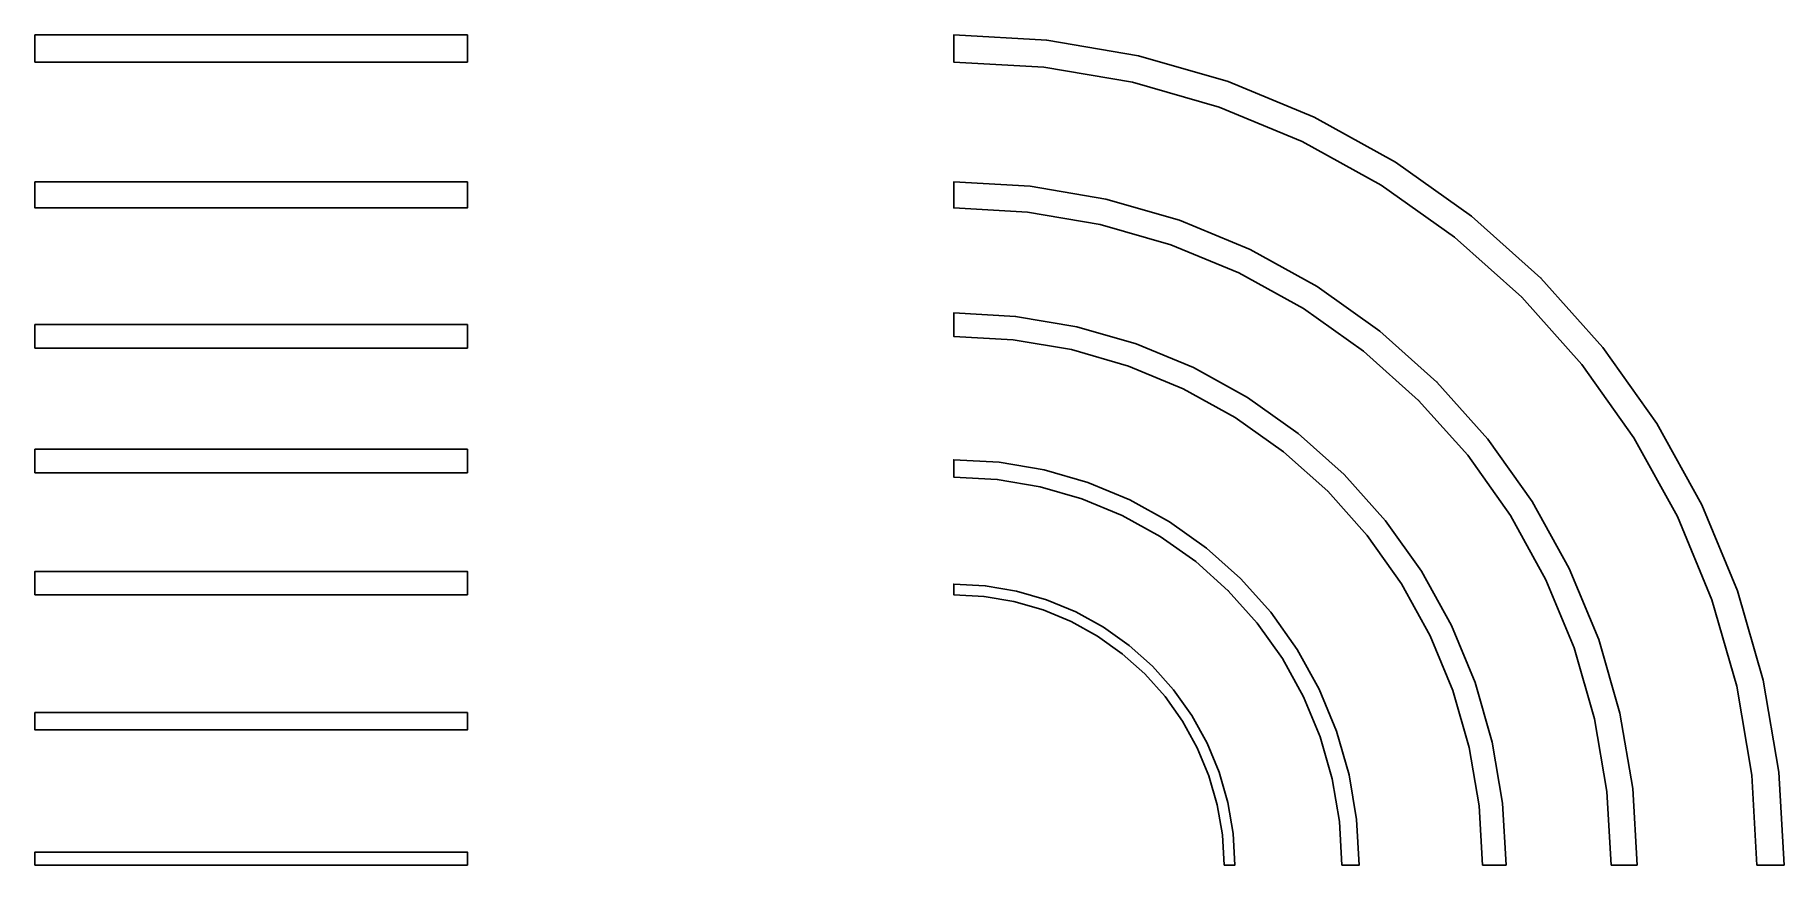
# Model space of a CAD drawing. Extents: x 0.1 to 49.5, y 23.4 to 46.8.
import ezdxf

# ---------------------------------------------------------------- set-up
doc = ezdxf.new("R2010")
doc.units = 0
doc.layers.get('0').update_dxf_attribs({"linetype": 'CONTINUOUS'})

msp = doc.modelspace()

# ---------------------------------------------------------------- linework, layer by layer
at = {"color": 31}
for points in [[(12.332, 46.785, 0), (12.332, 46.785, -4.576), (0.129, 46.785, -4.576), (0.129, 46.785, 0), (12.332, 46.785, 0)], [(0.129, 46.785, 0), (0.129, 46.785, -4.576), (0.129, 46.022, -4.576), (0.129, 46.022, 0), (0.129, 46.785, 0)], [(12.332, 46.022, 0), (12.332, 46.022, -4.576), (12.332, 46.785, -4.576), (12.332, 46.785, 0), (12.332, 46.022, 0)], [(28.684, 46.638, 0), (28.684, 46.638, -4.576), (26.061, 46.785, -4.576), (26.061, 46.785, 0), (28.684, 46.638, 0)], [(26.061, 46.785, 0), (26.061, 46.785, -4.576), (26.061, 46.022, -4.576), (26.061, 46.022, 0), (26.061, 46.785, 0)], [(31.275, 46.198, 0), (31.275, 46.198, -4.576), (28.684, 46.638, -4.576), (28.684, 46.638, 0), (31.275, 46.198, 0)], [(0.129, 46.022, 0), (0.129, 46.022, -4.576), (12.332, 46.022, -4.576), (12.332, 46.022, 0), (0.129, 46.022, 0)], [(28.599, 45.88, 0), (28.599, 45.88, -4.576), (26.061, 46.022, -4.576), (26.061, 46.022, 0), (28.599, 45.88, 0)], [(33.799, 45.47, 0), (33.799, 45.47, -4.576), (31.275, 46.198, -4.576), (31.275, 46.198, 0), (33.799, 45.47, 0)], [(31.105, 45.454, 0), (31.105, 45.454, -4.576), (28.599, 45.88, -4.576), (28.599, 45.88, 0), (31.105, 45.454, 0)], [(33.547, 44.75, 0), (33.547, 44.75, -4.576), (31.105, 45.454, -4.576), (31.105, 45.454, 0), (33.547, 44.75, 0)], [(36.227, 44.465, 0), (36.227, 44.465, -4.576), (33.799, 45.47, -4.576), (33.799, 45.47, 0), (36.227, 44.465, 0)], [(35.896, 43.778, 0), (35.896, 43.778, -4.576), (33.547, 44.75, -4.576), (33.547, 44.75, 0), (35.896, 43.778, 0)], [(38.526, 43.194, 0), (38.526, 43.194, -4.576), (36.227, 44.465, -4.576), (36.227, 44.465, 0), (38.526, 43.194, 0)], [(38.121, 42.548, 0), (38.121, 42.548, -4.576), (35.896, 43.778, -4.576), (35.896, 43.778, 0), (38.121, 42.548, 0)], [(40.669, 41.673, 0), (40.669, 41.673, -4.576), (38.526, 43.194, -4.576), (38.526, 43.194, 0), (40.669, 41.673, 0)], [(12.332, 42.636, 0), (12.332, 42.636, -4.576), (0.129, 42.636, -4.576), (0.129, 42.636, 0), (12.332, 42.636, 0)], [(0.129, 42.636, 0), (0.129, 42.636, -4.576), (0.129, 41.904, -4.576), (0.129, 41.904, 0), (0.129, 42.636, 0)], [(12.332, 41.904, 0), (12.332, 41.904, -4.576), (12.332, 42.636, -4.576), (12.332, 42.636, 0), (12.332, 41.904, 0)], [(28.22, 42.515, 0), (28.22, 42.515, -4.576), (26.061, 42.636, -4.576), (26.061, 42.636, 0), (28.22, 42.515, 0)], [(26.061, 42.636, 0), (26.061, 42.636, -4.576), (26.061, 41.904, -4.576), (26.061, 41.904, 0), (26.061, 42.636, 0)], [(30.351, 42.153, 0), (30.351, 42.153, -4.576), (28.22, 42.515, -4.576), (28.22, 42.515, 0), (30.351, 42.153, 0)], [(40.194, 41.077, 0), (40.194, 41.077, -4.576), (38.121, 42.548, -4.576), (38.121, 42.548, 0), (40.194, 41.077, 0)], [(32.429, 41.554, 0), (32.429, 41.554, -4.576), (30.351, 42.153, -4.576), (30.351, 42.153, 0), (32.429, 41.554, 0)], [(0.129, 41.904, 0), (0.129, 41.904, -4.576), (12.332, 41.904, -4.576), (12.332, 41.904, 0), (0.129, 41.904, 0)], [(28.138, 41.787, 0), (28.138, 41.787, -4.576), (26.061, 41.904, -4.576), (26.061, 41.904, 0), (28.138, 41.787, 0)], [(30.188, 41.439, 0), (30.188, 41.439, -4.576), (28.138, 41.787, -4.576), (28.138, 41.787, 0), (30.188, 41.439, 0)], [(34.427, 40.727, 0), (34.427, 40.727, -4.576), (32.429, 41.554, -4.576), (32.429, 41.554, 0), (34.427, 40.727, 0)], [(42.628, 39.923, 0), (42.628, 39.923, -4.576), (40.669, 41.673, -4.576), (40.669, 41.673, 0), (42.628, 39.923, 0)], [(32.187, 40.863, 0), (32.187, 40.863, -4.576), (30.188, 41.439, -4.576), (30.188, 41.439, 0), (32.187, 40.863, 0)], [(42.089, 39.383, 0), (42.089, 39.383, -4.576), (40.194, 41.077, -4.576), (40.194, 41.077, 0), (42.089, 39.383, 0)], [(34.109, 40.067, 0), (34.109, 40.067, -4.576), (32.187, 40.863, -4.576), (32.187, 40.863, 0), (34.109, 40.067, 0)], [(36.319, 39.681, 0), (36.319, 39.681, -4.576), (34.427, 40.727, -4.576), (34.427, 40.727, 0), (36.319, 39.681, 0)], [(35.929, 39.061, 0), (35.929, 39.061, -4.576), (34.109, 40.067, -4.576), (34.109, 40.067, 0), (35.929, 39.061, 0)], [(38.082, 38.429, 0), (38.082, 38.429, -4.576), (36.319, 39.681, -4.576), (36.319, 39.681, 0), (38.082, 38.429, 0)], [(44.379, 37.963, 0), (44.379, 37.963, -4.576), (42.628, 39.923, -4.576), (42.628, 39.923, 0), (44.379, 37.963, 0)], [(37.626, 37.857, 0), (37.626, 37.857, -4.576), (35.929, 39.061, -4.576), (35.929, 39.061, 0), (37.626, 37.857, 0)], [(43.783, 37.488, 0), (43.783, 37.488, -4.576), (42.089, 39.383, -4.576), (42.089, 39.383, 0), (43.783, 37.488, 0)], [(12.332, 38.609, 0), (12.332, 38.609, -4.576), (0.129, 38.609, -4.576), (0.129, 38.609, 0), (12.332, 38.609, 0)], [(0.129, 38.609, 0), (0.129, 38.609, -4.576), (0.129, 37.945, -4.576), (0.129, 37.945, 0), (0.129, 38.609, 0)], [(12.332, 37.945, 0), (12.332, 37.945, -4.576), (12.332, 38.609, -4.576), (12.332, 38.609, 0), (12.332, 37.945, 0)], [(27.806, 38.843, 0), (27.806, 38.843, -4.576), (26.061, 38.941, -4.576), (26.061, 38.941, 0), (27.806, 38.843, 0)], [(26.061, 38.941, 0), (26.061, 38.941, -4.576), (26.061, 38.277, -4.576), (26.061, 38.277, 0), (26.061, 38.941, 0)], [(29.529, 38.55, 0), (29.529, 38.55, -4.576), (27.806, 38.843, -4.576), (27.806, 38.843, 0), (29.529, 38.55, 0)], [(31.208, 38.066, 0), (31.208, 38.066, -4.576), (29.529, 38.55, -4.576), (29.529, 38.55, 0), (31.208, 38.066, 0)], [(27.732, 38.183, 0), (27.732, 38.183, -4.576), (26.061, 38.277, -4.576), (26.061, 38.277, 0), (27.732, 38.183, 0)], [(29.381, 37.903, 0), (29.381, 37.903, -4.576), (27.732, 38.183, -4.576), (27.732, 38.183, 0), (29.381, 37.903, 0)], [(32.823, 37.397, 0), (32.823, 37.397, -4.576), (31.208, 38.066, -4.576), (31.208, 38.066, 0), (32.823, 37.397, 0)], [(39.695, 36.989, 0), (39.695, 36.989, -4.576), (38.082, 38.429, -4.576), (38.082, 38.429, 0), (39.695, 36.989, 0)], [(0.129, 37.945, 0), (0.129, 37.945, -4.576), (12.332, 37.945, -4.576), (12.332, 37.945, 0), (0.129, 37.945, 0)], [(30.989, 37.44, 0), (30.989, 37.44, -4.576), (29.381, 37.903, -4.576), (29.381, 37.903, 0), (30.989, 37.44, 0)], [(39.177, 36.471, 0), (39.177, 36.471, -4.576), (37.626, 37.857, -4.576), (37.626, 37.857, 0), (39.177, 36.471, 0)], [(45.9, 35.821, 0), (45.9, 35.821, -4.576), (44.379, 37.963, -4.576), (44.379, 37.963, 0), (45.9, 35.821, 0)], [(32.535, 36.799, 0), (32.535, 36.799, -4.576), (30.989, 37.44, -4.576), (30.989, 37.44, 0), (32.535, 36.799, 0)], [(34.353, 36.552, 0), (34.353, 36.552, -4.576), (32.823, 37.397, -4.576), (32.823, 37.397, 0), (34.353, 36.552, 0)], [(45.254, 35.415, 0), (45.254, 35.415, -4.576), (43.783, 37.488, -4.576), (43.783, 37.488, 0), (45.254, 35.415, 0)], [(34, 35.99, 0), (34, 35.99, -4.576), (32.535, 36.799, -4.576), (32.535, 36.799, 0), (34, 35.99, 0)], [(35.778, 35.54, 0), (35.778, 35.54, -4.576), (34.353, 36.552, -4.576), (34.353, 36.552, 0), (35.778, 35.54, 0)], [(41.135, 35.376, 0), (41.135, 35.376, -4.576), (39.695, 36.989, -4.576), (39.695, 36.989, 0), (41.135, 35.376, 0)], [(40.563, 34.92, 0), (40.563, 34.92, -4.576), (39.177, 36.471, -4.576), (39.177, 36.471, 0), (40.563, 34.92, 0)], [(35.365, 35.022, 0), (35.365, 35.022, -4.576), (34, 35.99, -4.576), (34, 35.99, 0), (35.365, 35.022, 0)], [(47.171, 33.521, 0), (47.171, 33.521, -4.576), (45.9, 35.821, -4.576), (45.9, 35.821, 0), (47.171, 33.521, 0)], [(12.332, 35.093, 0), (12.332, 35.093, -4.576), (0.129, 35.093, -4.576), (0.129, 35.093, 0), (12.332, 35.093, 0)], [(0.129, 35.093, 0), (0.129, 35.093, -4.576), (0.129, 34.429, -4.576), (0.129, 34.429, 0), (0.129, 35.093, 0)], [(12.332, 34.429, 0), (12.332, 34.429, -4.576), (12.332, 35.093, -4.576), (12.332, 35.093, 0), (12.332, 34.429, 0)], [(37.082, 34.376, 0), (37.082, 34.376, -4.576), (35.778, 35.54, -4.576), (35.778, 35.54, 0), (37.082, 34.376, 0)], [(42.387, 33.613, 0), (42.387, 33.613, -4.576), (41.135, 35.376, -4.576), (41.135, 35.376, 0), (42.387, 33.613, 0)], [(46.484, 33.19, 0), (46.484, 33.19, -4.576), (45.254, 35.415, -4.576), (45.254, 35.415, 0), (46.484, 33.19, 0)], [(27.342, 34.723, 0), (27.342, 34.723, -4.576), (26.061, 34.795, -4.576), (26.061, 34.795, 0), (27.342, 34.723, 0)], [(26.061, 34.795, 0), (26.061, 34.795, -4.576), (26.061, 34.307, -4.576), (26.061, 34.307, 0), (26.061, 34.795, 0)], [(28.607, 34.509, 0), (28.607, 34.509, -4.576), (27.342, 34.723, -4.576), (27.342, 34.723, 0), (28.607, 34.509, 0)], [(36.612, 33.907, 0), (36.612, 33.907, -4.576), (35.365, 35.022, -4.576), (35.365, 35.022, 0), (36.612, 33.907, 0)], [(41.767, 33.224, 0), (41.767, 33.224, -4.576), (40.563, 34.92, -4.576), (40.563, 34.92, 0), (41.767, 33.224, 0)], [(0.129, 34.429, 0), (0.129, 34.429, -4.576), (12.332, 34.429, -4.576), (12.332, 34.429, 0), (0.129, 34.429, 0)], [(27.287, 34.238, 0), (27.287, 34.238, -4.576), (26.061, 34.307, -4.576), (26.061, 34.307, 0), (27.287, 34.238, 0)], [(28.498, 34.033, 0), (28.498, 34.033, -4.576), (27.287, 34.238, -4.576), (27.287, 34.238, 0), (28.498, 34.033, 0)], [(29.839, 34.153, 0), (29.839, 34.153, -4.576), (28.607, 34.509, -4.576), (28.607, 34.509, 0), (29.839, 34.153, 0)], [(31.025, 33.662, 0), (31.025, 33.662, -4.576), (29.839, 34.153, -4.576), (29.839, 34.153, 0), (31.025, 33.662, 0)], [(38.246, 33.072, 0), (38.246, 33.072, -4.576), (37.082, 34.376, -4.576), (37.082, 34.376, 0), (38.246, 33.072, 0)], [(29.678, 33.693, 0), (29.678, 33.693, -4.576), (28.498, 34.033, -4.576), (28.498, 34.033, 0), (29.678, 33.693, 0)], [(30.813, 33.223, 0), (30.813, 33.223, -4.576), (29.678, 33.693, -4.576), (29.678, 33.693, 0), (30.813, 33.223, 0)], [(32.148, 33.042, 0), (32.148, 33.042, -4.576), (31.025, 33.662, -4.576), (31.025, 33.662, 0), (32.148, 33.042, 0)], [(37.728, 32.659, 0), (37.728, 32.659, -4.576), (36.612, 33.907, -4.576), (36.612, 33.907, 0), (37.728, 32.659, 0)], [(43.432, 31.721, 0), (43.432, 31.721, -4.576), (42.387, 33.613, -4.576), (42.387, 33.613, 0), (43.432, 31.721, 0)], [(31.888, 32.629, 0), (31.888, 32.629, -4.576), (30.813, 33.223, -4.576), (30.813, 33.223, 0), (31.888, 32.629, 0)], [(42.773, 31.403, 0), (42.773, 31.403, -4.576), (41.767, 33.224, -4.576), (41.767, 33.224, 0), (42.773, 31.403, 0)], [(47.456, 30.842, 0), (47.456, 30.842, -4.576), (46.484, 33.19, -4.576), (46.484, 33.19, 0), (47.456, 30.842, 0)], [(48.176, 31.093, 0), (48.176, 31.093, -4.576), (47.171, 33.521, -4.576), (47.171, 33.521, 0), (48.176, 31.093, 0)], [(32.89, 31.918, 0), (32.89, 31.918, -4.576), (31.888, 32.629, -4.576), (31.888, 32.629, 0), (32.89, 31.918, 0)], [(33.194, 32.299, 0), (33.194, 32.299, -4.576), (32.148, 33.042, -4.576), (32.148, 33.042, 0), (33.194, 32.299, 0)], [(38.696, 31.294, 0), (38.696, 31.294, -4.576), (37.728, 32.659, -4.576), (37.728, 32.659, 0), (38.696, 31.294, 0)], [(39.258, 31.647, 0), (39.258, 31.647, -4.576), (38.246, 33.072, -4.576), (38.246, 33.072, 0), (39.258, 31.647, 0)], [(34.15, 31.445, 0), (34.15, 31.445, -4.576), (33.194, 32.299, -4.576), (33.194, 32.299, 0), (34.15, 31.445, 0)], [(12.332, 31.645, 0), (12.332, 31.645, -4.576), (0.129, 31.645, -4.576), (0.129, 31.645, 0), (12.332, 31.645, 0)], [(0.129, 31.645, 0), (0.129, 31.645, -4.576), (0.129, 30.982, -4.576), (0.129, 30.982, 0), (0.129, 31.645, 0)], [(12.332, 30.982, 0), (12.332, 30.982, -4.576), (12.332, 31.645, -4.576), (12.332, 31.645, 0), (12.332, 30.982, 0)], [(33.805, 31.099, 0), (33.805, 31.099, -4.576), (32.89, 31.918, -4.576), (32.89, 31.918, 0), (33.805, 31.099, 0)], [(40.103, 30.117, 0), (40.103, 30.117, -4.576), (39.258, 31.647, -4.576), (39.258, 31.647, 0), (40.103, 30.117, 0)], [(44.26, 29.723, 0), (44.26, 29.723, -4.576), (43.432, 31.721, -4.576), (43.432, 31.721, 0), (44.26, 29.723, 0)], [(26.061, 31.287, 0), (26.061, 31.287, -4.576), (26.061, 30.982, -4.576), (26.061, 30.982, 0), (26.061, 31.287, 0)], [(26.949, 31.237, 0), (26.949, 31.237, -4.576), (26.061, 31.287, -4.576), (26.061, 31.287, 0), (26.949, 31.237, 0)], [(27.826, 31.088, 0), (27.826, 31.088, -4.576), (26.949, 31.237, -4.576), (26.949, 31.237, 0), (27.826, 31.088, 0)], [(34.624, 30.184, 0), (34.624, 30.184, -4.576), (33.805, 31.099, -4.576), (33.805, 31.099, 0), (34.624, 30.184, 0)], [(35.005, 30.488, 0), (35.005, 30.488, -4.576), (34.15, 31.445, -4.576), (34.15, 31.445, 0), (35.005, 30.488, 0)], [(39.505, 29.829, 0), (39.505, 29.829, -4.576), (38.696, 31.294, -4.576), (38.696, 31.294, 0), (39.505, 29.829, 0)], [(43.569, 29.481, 0), (43.569, 29.481, -4.576), (42.773, 31.403, -4.576), (42.773, 31.403, 0), (43.569, 29.481, 0)], [(0.129, 30.982, 0), (0.129, 30.982, -4.576), (12.332, 30.982, -4.576), (12.332, 30.982, 0), (0.129, 30.982, 0)], [(26.915, 30.934, 0), (26.915, 30.934, -4.576), (26.061, 30.982, -4.576), (26.061, 30.982, 0), (26.915, 30.934, 0)], [(27.758, 30.791, 0), (27.758, 30.791, -4.576), (26.915, 30.934, -4.576), (26.915, 30.934, 0), (27.758, 30.791, 0)], [(28.58, 30.554, 0), (28.58, 30.554, -4.576), (27.758, 30.791, -4.576), (27.758, 30.791, 0), (28.58, 30.554, 0)], [(28.681, 30.842, 0), (28.681, 30.842, -4.576), (27.826, 31.088, -4.576), (27.826, 31.088, 0), (28.681, 30.842, 0)], [(29.502, 30.501, 0), (29.502, 30.501, -4.576), (28.681, 30.842, -4.576), (28.681, 30.842, 0), (29.502, 30.501, 0)], [(48.16, 28.399, 0), (48.16, 28.399, -4.576), (47.456, 30.842, -4.576), (47.456, 30.842, 0), (48.16, 28.399, 0)], [(48.904, 28.569, 0), (48.904, 28.569, -4.576), (48.176, 31.093, -4.576), (48.176, 31.093, 0), (48.904, 28.569, 0)], [(29.37, 30.227, 0), (29.37, 30.227, -4.576), (28.58, 30.554, -4.576), (28.58, 30.554, 0), (29.37, 30.227, 0)], [(30.119, 29.813, 0), (30.119, 29.813, -4.576), (29.37, 30.227, -4.576), (29.37, 30.227, 0), (30.119, 29.813, 0)], [(30.281, 30.071, 0), (30.281, 30.071, -4.576), (29.502, 30.501, -4.576), (29.502, 30.501, 0), (30.281, 30.071, 0)], [(35.334, 29.182, 0), (35.334, 29.182, -4.576), (34.624, 30.184, -4.576), (34.624, 30.184, 0), (35.334, 29.182, 0)], [(35.748, 29.442, 0), (35.748, 29.442, -4.576), (35.005, 30.488, -4.576), (35.005, 30.488, 0), (35.748, 29.442, 0)], [(40.772, 28.503, 0), (40.772, 28.503, -4.576), (40.103, 30.117, -4.576), (40.103, 30.117, 0), (40.772, 28.503, 0)], [(30.816, 29.318, 0), (30.816, 29.318, -4.576), (30.119, 29.813, -4.576), (30.119, 29.813, 0), (30.816, 29.318, 0)], [(31.006, 29.556, 0), (31.006, 29.556, -4.576), (30.281, 30.071, -4.576), (30.281, 30.071, 0), (31.006, 29.556, 0)], [(40.146, 28.283, 0), (40.146, 28.283, -4.576), (39.505, 29.829, -4.576), (39.505, 29.829, 0), (40.146, 28.283, 0)], [(44.858, 27.645, 0), (44.858, 27.645, -4.576), (44.26, 29.723, -4.576), (44.26, 29.723, 0), (44.858, 27.645, 0)], [(31.454, 28.748, 0), (31.454, 28.748, -4.576), (30.816, 29.318, -4.576), (30.816, 29.318, 0), (31.454, 28.748, 0)], [(31.67, 28.964, 0), (31.67, 28.964, -4.576), (31.006, 29.556, -4.576), (31.006, 29.556, 0), (31.67, 28.964, 0)], [(35.929, 28.107, 0), (35.929, 28.107, -4.576), (35.334, 29.182, -4.576), (35.334, 29.182, 0), (35.929, 28.107, 0)], [(36.368, 28.319, 0), (36.368, 28.319, -4.576), (35.748, 29.442, -4.576), (35.748, 29.442, 0), (36.368, 28.319, 0)], [(44.145, 27.482, 0), (44.145, 27.482, -4.576), (43.569, 29.481, -4.576), (43.569, 29.481, 0), (44.145, 27.482, 0)], [(32.024, 28.11, 0), (32.024, 28.11, -4.576), (31.454, 28.748, -4.576), (31.454, 28.748, 0), (32.024, 28.11, 0)], [(32.262, 28.3, 0), (32.262, 28.3, -4.576), (31.67, 28.964, -4.576), (31.67, 28.964, 0), (32.262, 28.3, 0)], [(32.777, 27.575, 0), (32.777, 27.575, -4.576), (32.262, 28.3, -4.576), (32.262, 28.3, 0), (32.777, 27.575, 0)], [(36.859, 27.133, 0), (36.859, 27.133, -4.576), (36.368, 28.319, -4.576), (36.368, 28.319, 0), (36.859, 27.133, 0)], [(40.609, 26.675, 0), (40.609, 26.675, -4.576), (40.146, 28.283, -4.576), (40.146, 28.283, 0), (40.609, 26.675, 0)], [(41.256, 26.823, 0), (41.256, 26.823, -4.576), (40.772, 28.503, -4.576), (40.772, 28.503, 0), (41.256, 26.823, 0)], [(48.586, 25.893, 0), (48.586, 25.893, -4.576), (48.16, 28.399, -4.576), (48.16, 28.399, 0), (48.586, 25.893, 0)], [(49.344, 25.978, 0), (49.344, 25.978, -4.576), (48.904, 28.569, -4.576), (48.904, 28.569, 0), (49.344, 25.978, 0)], [(12.332, 27.657, 0), (12.332, 27.657, -4.576), (0.129, 27.657, -4.576), (0.129, 27.657, 0), (12.332, 27.657, 0)], [(0.129, 27.657, 0), (0.129, 27.657, -4.576), (0.129, 27.168, -4.576), (0.129, 27.168, 0), (0.129, 27.657, 0)], [(12.332, 27.168, 0), (12.332, 27.168, -4.576), (12.332, 27.657, -4.576), (12.332, 27.657, 0), (12.332, 27.168, 0)], [(32.519, 27.413, 0), (32.519, 27.413, -4.576), (32.024, 28.11, -4.576), (32.024, 28.11, 0), (32.519, 27.413, 0)], [(36.399, 26.972, 0), (36.399, 26.972, -4.576), (35.929, 28.107, -4.576), (35.929, 28.107, 0), (36.399, 26.972, 0)], [(45.221, 25.514, 0), (45.221, 25.514, -4.576), (44.858, 27.645, -4.576), (44.858, 27.645, 0), (45.221, 25.514, 0)], [(0.129, 27.168, 0), (0.129, 27.168, -4.576), (12.332, 27.168, -4.576), (12.332, 27.168, 0), (0.129, 27.168, 0)], [(32.933, 26.664, 0), (32.933, 26.664, -4.576), (32.519, 27.413, -4.576), (32.519, 27.413, 0), (32.933, 26.664, 0)], [(33.207, 26.797, 0), (33.207, 26.797, -4.576), (32.777, 27.575, -4.576), (32.777, 27.575, 0), (33.207, 26.797, 0)], [(44.493, 25.432, 0), (44.493, 25.432, -4.576), (44.145, 27.482, -4.576), (44.145, 27.482, 0), (44.493, 25.432, 0)], [(33.26, 25.874, 0), (33.26, 25.874, -4.576), (32.933, 26.664, -4.576), (32.933, 26.664, 0), (33.26, 25.874, 0)], [(33.548, 25.975, 0), (33.548, 25.975, -4.576), (33.207, 26.797, -4.576), (33.207, 26.797, 0), (33.548, 25.975, 0)], [(36.739, 25.792, 0), (36.739, 25.792, -4.576), (36.399, 26.972, -4.576), (36.399, 26.972, 0), (36.739, 25.792, 0)], [(37.214, 25.901, 0), (37.214, 25.901, -4.576), (36.859, 27.133, -4.576), (36.859, 27.133, 0), (37.214, 25.901, 0)], [(40.889, 25.026, 0), (40.889, 25.026, -4.576), (40.609, 26.675, -4.576), (40.609, 26.675, 0), (40.889, 25.026, 0)], [(41.549, 25.1, 0), (41.549, 25.1, -4.576), (41.256, 26.823, -4.576), (41.256, 26.823, 0), (41.549, 25.1, 0)], [(33.497, 25.052, 0), (33.497, 25.052, -4.576), (33.26, 25.874, -4.576), (33.26, 25.874, 0), (33.497, 25.052, 0)], [(33.794, 25.12, 0), (33.794, 25.12, -4.576), (33.548, 25.975, -4.576), (33.548, 25.975, 0), (33.794, 25.12, 0)], [(36.944, 24.581, 0), (36.944, 24.581, -4.576), (36.739, 25.792, -4.576), (36.739, 25.792, 0), (36.944, 24.581, 0)], [(37.429, 24.636, 0), (37.429, 24.636, -4.576), (37.214, 25.901, -4.576), (37.214, 25.901, 0), (37.429, 24.636, 0)], [(48.728, 23.355, 0), (48.728, 23.355, -4.576), (48.586, 25.893, -4.576), (48.586, 25.893, 0), (48.728, 23.355, 0)], [(49.491, 23.355, 0), (49.491, 23.355, -4.576), (49.344, 25.978, -4.576), (49.344, 25.978, 0), (49.491, 23.355, 0)], [(44.61, 23.355, 0), (44.61, 23.355, -4.576), (44.493, 25.432, -4.576), (44.493, 25.432, 0), (44.61, 23.355, 0)], [(45.342, 23.355, 0), (45.342, 23.355, -4.576), (45.221, 25.514, -4.576), (45.221, 25.514, 0), (45.342, 23.355, 0)], [(33.64, 24.209, 0), (33.64, 24.209, -4.576), (33.497, 25.052, -4.576), (33.497, 25.052, 0), (33.64, 24.209, 0)], [(33.943, 24.243, 0), (33.943, 24.243, -4.576), (33.794, 25.12, -4.576), (33.794, 25.12, 0), (33.943, 24.243, 0)], [(40.983, 23.355, 0), (40.983, 23.355, -4.576), (40.889, 25.026, -4.576), (40.889, 25.026, 0), (40.983, 23.355, 0)], [(41.647, 23.355, 0), (41.647, 23.355, -4.576), (41.549, 25.1, -4.576), (41.549, 25.1, 0), (41.647, 23.355, 0)], [(33.688, 23.355, 0), (33.688, 23.355, -4.576), (33.64, 24.209, -4.576), (33.64, 24.209, 0), (33.688, 23.355, 0)], [(33.993, 23.355, 0), (33.993, 23.355, -4.576), (33.943, 24.243, -4.576), (33.943, 24.243, 0), (33.993, 23.355, 0)], [(37.013, 23.355, 0), (37.013, 23.355, -4.576), (36.944, 24.581, -4.576), (36.944, 24.581, 0), (37.013, 23.355, 0)], [(37.501, 23.355, 0), (37.501, 23.355, -4.576), (37.429, 24.636, -4.576), (37.429, 24.636, 0), (37.501, 23.355, 0)], [(0.129, 23.721, 0), (0.129, 23.721, -4.576), (0.129, 23.355, -4.576), (0.129, 23.355, 0), (0.129, 23.721, 0)], [(12.332, 23.721, 0), (12.332, 23.721, -4.576), (0.129, 23.721, -4.576), (0.129, 23.721, 0), (12.332, 23.721, 0)], [(12.332, 23.355, 0), (12.332, 23.355, -4.576), (12.332, 23.721, -4.576), (12.332, 23.721, 0), (12.332, 23.355, 0)], [(0.129, 23.355, 0), (0.129, 23.355, -4.576), (12.332, 23.355, -4.576), (12.332, 23.355, 0), (0.129, 23.355, 0)], [(33.688, 23.355, 0), (33.688, 23.355, -4.576), (33.993, 23.355, -4.576), (33.993, 23.355, 0), (33.688, 23.355, 0)], [(37.013, 23.355, 0), (37.013, 23.355, -4.576), (37.501, 23.355, -4.576), (37.501, 23.355, 0), (37.013, 23.355, 0)], [(40.983, 23.355, 0), (40.983, 23.355, -4.576), (41.647, 23.355, -4.576), (41.647, 23.355, 0), (40.983, 23.355, 0)], [(44.61, 23.355, 0), (44.61, 23.355, -4.576), (45.342, 23.355, -4.576), (45.342, 23.355, 0), (44.61, 23.355, 0)], [(48.728, 23.355, 0), (48.728, 23.355, -4.576), (49.491, 23.355, -4.576), (49.491, 23.355, 0), (48.728, 23.355, 0)]]:
    msp.add_polyline3d(points, dxfattribs=at)

doc.saveas('drawing.dxf')
